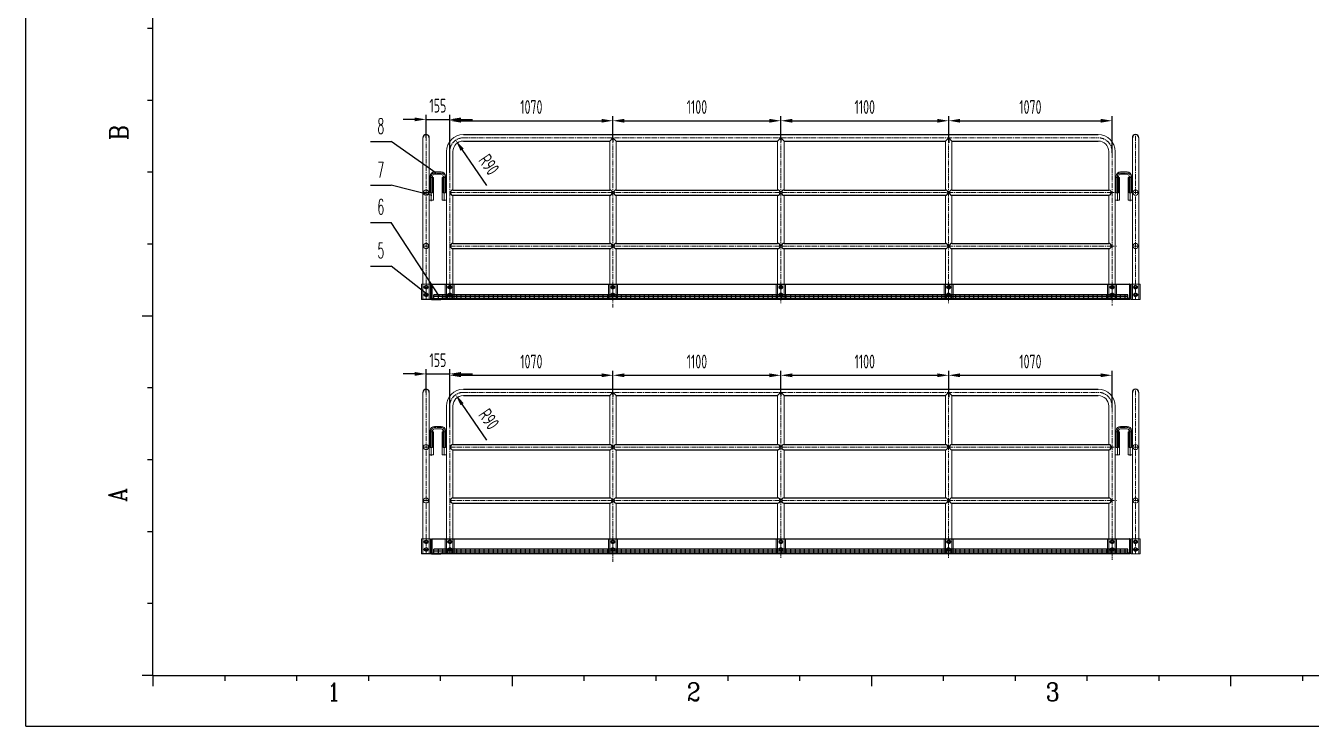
# Model space of a CAD drawing. Header units: millimetres. Extents: x 94645 to 114445, y -44782 to -30782.
# Drawn here: x 94645 to 103070, y -44782 to -40192 of the extents above; entities that cross this region are included whole.
import ezdxf
from ezdxf.enums import TextEntityAlignment as Align

# ---------------------------------------------------------------- set-up
doc = ezdxf.new("R2010")
doc.units = ezdxf.units.MM
doc.linetypes.add('CENTER2', pattern=[1.125, 0.75, -0.125, 0.125, -0.125])
for name, color, linetype in [('2细线层', 4, 'Continuous'), ('DATA', 4, 'Continuous'), ('图框层', 7, 'Continuous')]:
    doc.layers.add(name, color=color, linetype=linetype)
for name, color, linetype, lineweight in [('ST_GL_CENTERLINE', 1, 'CENTER2', 0), ('ST_GL_WELDING SYMBOL', 6, 'Continuous', 13), ('ST_MA_EQUI', 7, 'Continuous', 15)]:
    doc.layers.add(name, color=color, linetype=linetype, lineweight=lineweight)
doc.styles.add('JEREH', font='isocp.shx', dxfattribs={"width": 0.7, "bigfont": 'hztxt.shx'})
doc.styles.add('ROMANC', font='romanc.shx', dxfattribs={"width": 0.75})
doc.styles.add('残雪', font='romans.shx', dxfattribs={"width": 0.5, "bigfont": 'hztxt.shx'})
doc.dimstyles.new('副本 JEREH-双', dxfattribs={"dimscale": 30, "dimtxt": 3, "dimasz": 2.5, "dimexe": 1, "dimexo": 0, "dimgap": 1.5, "dimtad": 1, "dimdec": 0, "dimzin": 0, "dimdsep": 46, "dimtxsty": 'JEREH', "dimcen": 2.5, "dimclrd": 130, "dimclre": 130, "dimclrt": 3, "dimadec": 0, "dimazin": 0, "dimtfac": 0.714286, "dimtdec": 0, "dimtmove": 0, "dimatfit": 3, "dimfxl": 1, "dimtzin": 0, "dimlwd": -1, "dimlwe": -1, "dimarcsym": 0})

# ---------------------------------------------------------------- blocks, each defined once
blk = doc.blocks.new('PC_PAPER_BLOCK')
at = {"layer": '2细线层'}
for p, q in [((-25, -10), (-25, 410)), ((0, 127.13), (-1.06, 127.13)), ((0, 113.01), (-1.06, 113.01)), ((0, 98.88), (-1.06, 98.88)), ((0, 84.76), (-1.06, 84.76)), ((0, 84.76), (-1.06, 84.76)), ((0, 70.63), (-2.12, 70.63)), ((0, 56.5), (-1.06, 56.5)), ((0, 42.38), (-1.06, 42.38)), ((0, 28.25), (-1.06, 28.25)), ((0, 14.13), (-1.06, 14.13)), ((-25, -10), (-25, 0)), ((0, 0), (-2.12, 0)), ((0, 0), (0, -2.12)), ((14.13, 0), (14.13, -1.06)), ((28.25, 0), (28.25, -1.06)), ((42.38, 0), (42.38, -1.06)), ((56.5, 0), (56.5, -1.06)), ((70.63, 0), (70.63, -2.12)), ((84.76, 0), (84.76, -1.06)), ((98.88, 0), (98.88, -1.06)), ((113.01, 0), (113.01, -1.06)), ((127.13, 0), (127.13, -1.06)), ((141.26, 0), (141.26, -2.12)), ((155.39, 0), (155.39, -1.06)), ((169.51, 0), (169.51, -1.06)), ((183.64, 0), (183.64, -1.06)), ((197.76, 0), (197.76, -1.06)), ((211.89, 0), (211.89, -2.12)), ((226.02, 0), (226.02, -1.06)), ((-25, -10), (0, -10)), ((-25, -10), (569, -10))]:
    blk.add_line(p, q, dxfattribs=at)
at = {"layer": '图框层'}
for q in [(0, 400), (559, 0)]:
    blk.add_line((0, 0), q, dxfattribs=at)
at = {"layer": '2细线层', "style": 'ROMANC', "width": 0.9}
for s, p in [('B', (-4.9, 105.16)), ('A', (-5.17, 34.09))]:
    blk.add_text(s, height=3.53, rotation=90, dxfattribs=at).set_placement(p)
for s, p in [('1', (34.21, -5.02)), ('2', (104.95, -5.02)), ('3', (175.52, -5.02))]:
    blk.add_text(s, height=3.53, dxfattribs=at).set_placement(p)
blk = doc.blocks.new('*D72')
at = {"color": 130, "ltscale": 10, "transparency": 16777216}
for p, q in [((97268.6, -42594.1), (97268.6, -42443.3)), ((97423.6, -42721.4), (97423.6, -42443.3)), ((97193.6, -42473.3), (97118.6, -42473.3)), ((97268.6, -42473.3), (97423.6, -42473.3)), ((97498.6, -42473.3), (97573.6, -42473.3))]:
    blk.add_line(p, q, dxfattribs=at)
for points in [[(97193.6, -42460.8), (97193.6, -42485.8), (97268.6, -42473.3)], [(97498.6, -42460.8), (97498.6, -42485.8), (97423.6, -42473.3)]]:
    blk.add_solid(points, dxfattribs=at)
at = {"layer": 'Defpoints', "color": 0, "ltscale": 10, "transparency": 16777216}
for p in [(97423.6, -42473.3), (97268.6, -42594.1), (97423.6, -42721.4)]:
    blk.add_point(p, dxfattribs=at)
at = {"color": 3, "ltscale": 10, "transparency": 16777216, "insert": (97346.1, -42383.3), "char_height": 90, "attachment_point": 5, "style": 'JEREH'}
blk.add_mtext('155', dxfattribs=at)
blk = doc.blocks.new('*D73')
at = {"color": 130, "ltscale": 10, "transparency": 16777216}
for p, q in [((97423.6, -42824.4), (97423.6, -42452.3)), ((98493.6, -42602.8), (98493.6, -42452.3)), ((97498.6, -42482.3), (98418.6, -42482.3))]:
    blk.add_line(p, q, dxfattribs=at)
for points in [[(97498.6, -42469.8), (97498.6, -42494.8), (97423.6, -42482.3)], [(98418.6, -42469.8), (98418.6, -42494.8), (98493.6, -42482.3)]]:
    blk.add_solid(points, dxfattribs=at)
at = {"layer": 'Defpoints', "color": 0, "ltscale": 10, "transparency": 16777216}
for p in [(98493.6, -42482.3), (98493.6, -42602.8), (97423.6, -42824.4)]:
    blk.add_point(p, dxfattribs=at)
at = {"color": 3, "ltscale": 10, "transparency": 16777216, "insert": (97958.6, -42392.3), "char_height": 90, "attachment_point": 5, "style": 'JEREH'}
blk.add_mtext('1070', dxfattribs=at)
blk = doc.blocks.new('*D74')
at = {"color": 130, "ltscale": 10, "transparency": 16777216}
for p, q in [((98493.6, -42607.5), (98493.6, -42452.3)), ((99593.6, -42607.5), (99593.6, -42452.3)), ((98568.6, -42482.3), (99518.6, -42482.3))]:
    blk.add_line(p, q, dxfattribs=at)
for points in [[(98568.6, -42469.8), (98568.6, -42494.8), (98493.6, -42482.3)], [(99518.6, -42469.8), (99518.6, -42494.8), (99593.6, -42482.3)]]:
    blk.add_solid(points, dxfattribs=at)
at = {"layer": 'Defpoints', "color": 0, "ltscale": 10, "transparency": 16777216}
for p in [(99593.6, -42482.3), (98493.6, -42607.5), (99593.6, -42607.5)]:
    blk.add_point(p, dxfattribs=at)
at = {"color": 3, "ltscale": 10, "transparency": 16777216, "insert": (99043.6, -42392.3), "char_height": 90, "attachment_point": 5, "style": 'JEREH'}
blk.add_mtext('1100', dxfattribs=at)
blk = doc.blocks.new('*D75')
at = {"color": 130, "ltscale": 10, "transparency": 16777216}
for p, q in [((99593.6, -42605.2), (99593.6, -42452.3)), ((100693.6, -42605.2), (100693.6, -42452.3)), ((99668.6, -42482.3), (100618.6, -42482.3))]:
    blk.add_line(p, q, dxfattribs=at)
for points in [[(99668.6, -42469.8), (99668.6, -42494.8), (99593.6, -42482.3)], [(100618.6, -42469.8), (100618.6, -42494.8), (100693.6, -42482.3)]]:
    blk.add_solid(points, dxfattribs=at)
at = {"layer": 'Defpoints', "color": 0, "ltscale": 10, "transparency": 16777216}
for p in [(100693.6, -42482.3), (99593.6, -42605.2), (100693.6, -42605.2)]:
    blk.add_point(p, dxfattribs=at)
at = {"color": 3, "ltscale": 10, "transparency": 16777216, "insert": (100143.6, -42392.3), "char_height": 90, "attachment_point": 5, "style": 'JEREH'}
blk.add_mtext('1100', dxfattribs=at)
blk = doc.blocks.new('*D76')
at = {"color": 130, "ltscale": 10, "transparency": 16777216}
for p, q in [((100693.9, -42594.1), (100693.9, -42452.3)), ((101764.2, -42693.1), (101764.2, -42452.3)), ((100768.9, -42482.3), (101689.2, -42482.3))]:
    blk.add_line(p, q, dxfattribs=at)
for points in [[(100768.9, -42469.8), (100768.9, -42494.8), (100693.9, -42482.3)], [(101689.2, -42469.8), (101689.2, -42494.8), (101764.2, -42482.3)]]:
    blk.add_solid(points, dxfattribs=at)
at = {"layer": 'Defpoints', "color": 0, "ltscale": 10, "transparency": 16777216}
for p in [(101764.2, -42482.3), (100693.9, -42594.1), (101764.2, -42693.1)]:
    blk.add_point(p, dxfattribs=at)
at = {"color": 3, "ltscale": 10, "transparency": 16777216, "insert": (101229, -42392.3), "char_height": 90, "attachment_point": 5, "style": 'JEREH'}
blk.add_mtext('1070', dxfattribs=at)
blk = doc.blocks.new('*D77')
at = {"color": 130, "ltscale": 10, "transparency": 16777216}
blk.add_line((97666.1, -42906.8), (97505.1, -42671.7), dxfattribs=at)
blk.add_solid([(97515.4, -42664.7), (97494.8, -42678.8), (97462.8, -42609.8)], dxfattribs=at)
at = {"layer": 'Defpoints', "color": 0, "ltscale": 10, "transparency": 16777216}
for p in [(97462.8, -42609.8), (97513.6, -42684.1)]:
    blk.add_point(p, dxfattribs=at)
at = {"color": 3, "ltscale": 10, "transparency": 16777216, "insert": (97681.1, -42769.4), "char_height": 90, "attachment_point": 5, "rotation": 304.40345, "style": 'JEREH'}
blk.add_mtext('R90', dxfattribs=at)
blk = doc.blocks.new('*U78')
at = {"color": 2}
blk.add_line((0, -25), (0, 0), dxfattribs=at)
blk = doc.blocks.new('*U79')
at = {"color": 0, "linetype": 'ByBlock', "lineweight": -2, "transparency": 16777216}
for p in [(97319.6, -43622.1), (97349.6, -43622.1), (97379.6, -43622.1), (97409.6, -43622.1), (97439.6, -43622.1), (97469.6, -43622.1), (97499.6, -43622.1), (97529.6, -43622.1), (97559.6, -43622.1), (97589.6, -43622.1), (97619.6, -43622.1), (97649.6, -43622.1), (97679.6, -43622.1), (97709.6, -43622.1), (97739.6, -43622.1), (97769.6, -43622.1), (97799.6, -43622.1), (97829.6, -43622.1), (97859.6, -43622.1), (97889.6, -43622.1), (97919.6, -43622.1), (97949.6, -43622.1), (97979.6, -43622.1), (98009.6, -43622.1), (98039.6, -43622.1), (98069.6, -43622.1), (98099.6, -43622.1), (98129.6, -43622.1), (98159.6, -43622.1), (98189.6, -43622.1), (98219.6, -43622.1), (98249.6, -43622.1), (98279.6, -43622.1), (98309.6, -43622.1), (98339.6, -43622.1), (98369.6, -43622.1), (98399.6, -43622.1), (98429.6, -43622.1), (98459.6, -43622.1), (98489.6, -43622.1), (98519.6, -43622.1), (98549.6, -43622.1), (98579.6, -43622.1), (98609.6, -43622.1), (98639.6, -43622.1), (98669.6, -43622.1), (98699.6, -43622.1), (98729.6, -43622.1), (98759.6, -43622.1), (98789.6, -43622.1), (98819.6, -43622.1), (98849.6, -43622.1), (98879.6, -43622.1), (98909.6, -43622.1), (98939.6, -43622.1), (98969.6, -43622.1), (98999.6, -43622.1), (99029.6, -43622.1), (99059.6, -43622.1), (99089.6, -43622.1), (99119.6, -43622.1), (99149.6, -43622.1), (99179.6, -43622.1), (99209.6, -43622.1), (99239.6, -43622.1), (99269.6, -43622.1), (99299.6, -43622.1), (99329.6, -43622.1), (99359.6, -43622.1), (99389.6, -43622.1), (99419.6, -43622.1), (99449.6, -43622.1), (99479.6, -43622.1), (99509.6, -43622.1), (99539.6, -43622.1), (99569.6, -43622.1), (99599.6, -43622.1), (99629.6, -43622.1), (99659.6, -43622.1), (99689.6, -43622.1), (99719.6, -43622.1), (99749.6, -43622.1), (99779.6, -43622.1), (99809.6, -43622.1), (99839.6, -43622.1), (99869.6, -43622.1), (99899.6, -43622.1), (99929.6, -43622.1), (99959.6, -43622.1), (99989.6, -43622.1), (100019.6, -43622.1), (100049.6, -43622.1), (100079.6, -43622.1), (100109.6, -43622.1), (100139.6, -43622.1), (100169.6, -43622.1), (100199.6, -43622.1), (100229.6, -43622.1), (100259.6, -43622.1), (100289.6, -43622.1), (100319.6, -43622.1), (100349.6, -43622.1), (100379.6, -43622.1), (100409.6, -43622.1), (100439.6, -43622.1), (100469.6, -43622.1), (100499.6, -43622.1), (100529.6, -43622.1), (100559.6, -43622.1), (100589.6, -43622.1), (100619.6, -43622.1), (100649.6, -43622.1), (100679.6, -43622.1), (100709.6, -43622.1), (100739.6, -43622.1), (100769.6, -43622.1), (100799.6, -43622.1), (100829.6, -43622.1), (100859.6, -43622.1), (100889.6, -43622.1), (100919.6, -43622.1), (100949.6, -43622.1), (100979.6, -43622.1), (101009.6, -43622.1), (101039.6, -43622.1), (101069.6, -43622.1), (101099.6, -43622.1), (101129.6, -43622.1), (101159.6, -43622.1), (101189.6, -43622.1), (101219.6, -43622.1), (101249.6, -43622.1), (101279.6, -43622.1), (101309.6, -43622.1), (101339.6, -43622.1), (101369.6, -43622.1), (101399.6, -43622.1), (101429.6, -43622.1), (101459.6, -43622.1), (101489.6, -43622.1), (101519.6, -43622.1), (101549.6, -43622.1), (101579.6, -43622.1), (101609.6, -43622.1), (101639.6, -43622.1), (101669.6, -43622.1), (101699.6, -43622.1), (101729.6, -43622.1), (101759.6, -43622.1), (101789.6, -43622.1), (101819.6, -43622.1), (101849.6, -43622.1)]:
    blk.add_blockref('*U78', p, dxfattribs=at)
blk = doc.blocks.new('*D84')
at = {"color": 130, "ltscale": 10, "transparency": 16777216}
for p, q in [((97268.6, -40926.5), (97268.6, -40775.7)), ((97423.6, -41053.8), (97423.6, -40775.7)), ((97193.6, -40805.7), (97118.6, -40805.7)), ((97268.6, -40805.7), (97423.6, -40805.7)), ((97498.6, -40805.7), (97573.6, -40805.7))]:
    blk.add_line(p, q, dxfattribs=at)
for points in [[(97193.6, -40793.2), (97193.6, -40818.2), (97268.6, -40805.7)], [(97498.6, -40793.2), (97498.6, -40818.2), (97423.6, -40805.7)]]:
    blk.add_solid(points, dxfattribs=at)
at = {"layer": 'Defpoints', "color": 0, "ltscale": 10, "transparency": 16777216}
for p in [(97423.6, -40805.7), (97268.6, -40926.5), (97423.6, -41053.8)]:
    blk.add_point(p, dxfattribs=at)
at = {"color": 3, "ltscale": 10, "transparency": 16777216, "insert": (97346.1, -40715.7), "char_height": 90, "attachment_point": 5, "style": 'JEREH'}
blk.add_mtext('155', dxfattribs=at)
blk = doc.blocks.new('*D85')
at = {"color": 130, "ltscale": 10, "transparency": 16777216}
for p, q in [((97423.6, -41156.8), (97423.6, -40784.7)), ((97498.6, -40814.7), (98418.6, -40814.7)), ((98493.6, -40935.2), (98493.6, -40784.7))]:
    blk.add_line(p, q, dxfattribs=at)
for points in [[(97498.6, -40802.2), (97498.6, -40827.2), (97423.6, -40814.7)], [(98418.6, -40802.2), (98418.6, -40827.2), (98493.6, -40814.7)]]:
    blk.add_solid(points, dxfattribs=at)
at = {"layer": 'Defpoints', "color": 0, "ltscale": 10, "transparency": 16777216}
for p in [(98493.6, -40814.7), (98493.6, -40935.2), (97423.6, -41156.8)]:
    blk.add_point(p, dxfattribs=at)
at = {"color": 3, "ltscale": 10, "transparency": 16777216, "insert": (97958.6, -40724.7), "char_height": 90, "attachment_point": 5, "style": 'JEREH'}
blk.add_mtext('1070', dxfattribs=at)
blk = doc.blocks.new('*D86')
at = {"color": 130, "ltscale": 10, "transparency": 16777216}
for p, q in [((98493.6, -40939.9), (98493.6, -40784.7)), ((98568.6, -40814.7), (99518.6, -40814.7)), ((99593.6, -40939.9), (99593.6, -40784.7))]:
    blk.add_line(p, q, dxfattribs=at)
for points in [[(98568.6, -40802.2), (98568.6, -40827.2), (98493.6, -40814.7)], [(99518.6, -40802.2), (99518.6, -40827.2), (99593.6, -40814.7)]]:
    blk.add_solid(points, dxfattribs=at)
at = {"layer": 'Defpoints', "color": 0, "ltscale": 10, "transparency": 16777216}
for p in [(99593.6, -40814.7), (98493.6, -40939.9), (99593.6, -40939.9)]:
    blk.add_point(p, dxfattribs=at)
at = {"color": 3, "ltscale": 10, "transparency": 16777216, "insert": (99043.6, -40724.7), "char_height": 90, "attachment_point": 5, "style": 'JEREH'}
blk.add_mtext('1100', dxfattribs=at)
blk = doc.blocks.new('*D87')
at = {"color": 130, "ltscale": 10, "transparency": 16777216}
for p, q in [((99593.6, -40937.6), (99593.6, -40784.7)), ((99668.6, -40814.7), (100618.6, -40814.7)), ((100693.6, -40937.6), (100693.6, -40784.7))]:
    blk.add_line(p, q, dxfattribs=at)
for points in [[(99668.6, -40802.2), (99668.6, -40827.2), (99593.6, -40814.7)], [(100618.6, -40802.2), (100618.6, -40827.2), (100693.6, -40814.7)]]:
    blk.add_solid(points, dxfattribs=at)
at = {"layer": 'Defpoints', "color": 0, "ltscale": 10, "transparency": 16777216}
for p in [(100693.6, -40814.7), (99593.6, -40937.6), (100693.6, -40937.6)]:
    blk.add_point(p, dxfattribs=at)
at = {"color": 3, "ltscale": 10, "transparency": 16777216, "insert": (100143.6, -40724.7), "char_height": 90, "attachment_point": 5, "style": 'JEREH'}
blk.add_mtext('1100', dxfattribs=at)
blk = doc.blocks.new('*D83')
at = {"color": 130, "ltscale": 10, "transparency": 16777216}
for p, q in [((100693.9, -40926.5), (100693.9, -40784.7)), ((100768.9, -40814.7), (101689.2, -40814.7)), ((101764.2, -41025.5), (101764.2, -40784.7))]:
    blk.add_line(p, q, dxfattribs=at)
for points in [[(100768.9, -40802.2), (100768.9, -40827.2), (100693.9, -40814.7)], [(101689.2, -40802.2), (101689.2, -40827.2), (101764.2, -40814.7)]]:
    blk.add_solid(points, dxfattribs=at)
at = {"layer": 'Defpoints', "color": 0, "ltscale": 10, "transparency": 16777216}
for p in [(101764.2, -40814.7), (100693.9, -40926.5), (101764.2, -41025.5)]:
    blk.add_point(p, dxfattribs=at)
at = {"color": 3, "ltscale": 10, "transparency": 16777216, "insert": (101229, -40724.7), "char_height": 90, "attachment_point": 5, "style": 'JEREH'}
blk.add_mtext('1070', dxfattribs=at)
blk = doc.blocks.new('*D88')
at = {"color": 130, "ltscale": 10, "transparency": 16777216}
blk.add_line((97666.1, -41239.3), (97505.1, -41004.1), dxfattribs=at)
blk.add_solid([(97515.4, -40997.1), (97494.8, -41011.2), (97462.8, -40942.3)], dxfattribs=at)
at = {"layer": 'Defpoints', "color": 0, "ltscale": 10, "transparency": 16777216}
for p in [(97462.8, -40942.3), (97513.6, -41016.5)]:
    blk.add_point(p, dxfattribs=at)
at = {"color": 3, "ltscale": 10, "transparency": 16777216, "insert": (97681.1, -41101.8), "char_height": 90, "attachment_point": 5, "rotation": 304.40345, "style": 'JEREH'}
blk.add_mtext('R90', dxfattribs=at)
blk = doc.blocks.new('*U80')
at = {"color": 2}
blk.add_line((0, -25), (0, 0), dxfattribs=at)
blk = doc.blocks.new('*U82')
at = {"color": 0, "linetype": 'ByBlock', "lineweight": -2, "transparency": 16777216}
for p in [(97319.6, -41954.5), (97349.6, -41954.5), (97379.6, -41954.5), (97409.6, -41954.5), (97439.6, -41954.5), (97469.6, -41954.5), (97499.6, -41954.5), (97529.6, -41954.5), (97559.6, -41954.5), (97589.6, -41954.5), (97619.6, -41954.5), (97649.6, -41954.5), (97679.6, -41954.5), (97709.6, -41954.5), (97739.6, -41954.5), (97769.6, -41954.5), (97799.6, -41954.5), (97829.6, -41954.5), (97859.6, -41954.5), (97889.6, -41954.5), (97919.6, -41954.5), (97949.6, -41954.5), (97979.6, -41954.5), (98009.6, -41954.5), (98039.6, -41954.5), (98069.6, -41954.5), (98099.6, -41954.5), (98129.6, -41954.5), (98159.6, -41954.5), (98189.6, -41954.5), (98219.6, -41954.5), (98249.6, -41954.5), (98279.6, -41954.5), (98309.6, -41954.5), (98339.6, -41954.5), (98369.6, -41954.5), (98399.6, -41954.5), (98429.6, -41954.5), (98459.6, -41954.5), (98489.6, -41954.5), (98519.6, -41954.5), (98549.6, -41954.5), (98579.6, -41954.5), (98609.6, -41954.5), (98639.6, -41954.5), (98669.6, -41954.5), (98699.6, -41954.5), (98729.6, -41954.5), (98759.6, -41954.5), (98789.6, -41954.5), (98819.6, -41954.5), (98849.6, -41954.5), (98879.6, -41954.5), (98909.6, -41954.5), (98939.6, -41954.5), (98969.6, -41954.5), (98999.6, -41954.5), (99029.6, -41954.5), (99059.6, -41954.5), (99089.6, -41954.5), (99119.6, -41954.5), (99149.6, -41954.5), (99179.6, -41954.5), (99209.6, -41954.5), (99239.6, -41954.5), (99269.6, -41954.5), (99299.6, -41954.5), (99329.6, -41954.5), (99359.6, -41954.5), (99389.6, -41954.5), (99419.6, -41954.5), (99449.6, -41954.5), (99479.6, -41954.5), (99509.6, -41954.5), (99539.6, -41954.5), (99569.6, -41954.5), (99599.6, -41954.5), (99629.6, -41954.5), (99659.6, -41954.5), (99689.6, -41954.5), (99719.6, -41954.5), (99749.6, -41954.5), (99779.6, -41954.5), (99809.6, -41954.5), (99839.6, -41954.5), (99869.6, -41954.5), (99899.6, -41954.5), (99929.6, -41954.5), (99959.6, -41954.5), (99989.6, -41954.5), (100019.6, -41954.5), (100049.6, -41954.5), (100079.6, -41954.5), (100109.6, -41954.5), (100139.6, -41954.5), (100169.6, -41954.5), (100199.6, -41954.5), (100229.6, -41954.5), (100259.6, -41954.5), (100289.6, -41954.5), (100319.6, -41954.5), (100349.6, -41954.5), (100379.6, -41954.5), (100409.6, -41954.5), (100439.6, -41954.5), (100469.6, -41954.5), (100499.6, -41954.5), (100529.6, -41954.5), (100559.6, -41954.5), (100589.6, -41954.5), (100619.6, -41954.5), (100649.6, -41954.5), (100679.6, -41954.5), (100709.6, -41954.5), (100739.6, -41954.5), (100769.6, -41954.5), (100799.6, -41954.5), (100829.6, -41954.5), (100859.6, -41954.5), (100889.6, -41954.5), (100919.6, -41954.5), (100949.6, -41954.5), (100979.6, -41954.5), (101009.6, -41954.5), (101039.6, -41954.5), (101069.6, -41954.5), (101099.6, -41954.5), (101129.6, -41954.5), (101159.6, -41954.5), (101189.6, -41954.5), (101219.6, -41954.5), (101249.6, -41954.5), (101279.6, -41954.5), (101309.6, -41954.5), (101339.6, -41954.5), (101369.6, -41954.5), (101399.6, -41954.5), (101429.6, -41954.5), (101459.6, -41954.5), (101489.6, -41954.5), (101519.6, -41954.5), (101549.6, -41954.5), (101579.6, -41954.5), (101609.6, -41954.5), (101639.6, -41954.5), (101669.6, -41954.5), (101699.6, -41954.5), (101729.6, -41954.5), (101759.6, -41954.5), (101789.6, -41954.5), (101819.6, -41954.5), (101849.6, -41954.5)]:
    blk.add_blockref('*U80', p, dxfattribs=at)

msp = doc.modelspace()

# ---------------------------------------------------------------- linework, layer by layer
for p, q in [((97513.3, -40905.5), (101673.7, -40905.5)), ((98493.6, -40926.2), (98472.3, -40947.5)), ((98493.6, -40926.2), (98514.9, -40947.5)), ((99593.6, -40926.2), (99572.3, -40947.5)), ((99593.6, -40926.2), (99614.9, -40947.5)), ((100693.6, -40926.2), (100672.3, -40947.5)), ((100693.6, -40926.2), (100714.9, -40947.5)), ((97513.6, -40947.5), (98472.3, -40947.5)), ((98472.3, -40947.5), (98472.4, -40947.5)), ((98514.9, -40947.5), (99572.3, -40947.5)), ((99572.3, -40947.5), (99572.4, -40947.5)), ((99614.9, -40947.5), (100672.3, -40947.5)), ((100672.3, -40947.5), (100672.4, -40947.5)), ((100714.9, -40947.5), (101673.7, -40947.5)), ((97444.9, -41268.5), (98472.3, -41268.5)), ((98514.9, -41268.5), (99572.3, -41268.5)), ((99614.9, -41268.5), (100672.3, -41268.5)), ((100714.9, -41268.5), (101742.7, -41268.5)), ((97444.9, -41302.5), (98472.3, -41302.5)), ((98514.9, -41302.5), (99572.3, -41302.5)), ((99614.9, -41302.5), (100672.3, -41302.5)), ((100714.9, -41302.5), (101742.7, -41302.5)), ((97444.9, -41618.5), (98472.3, -41618.5)), ((98514.9, -41618.5), (99572.3, -41618.5)), ((99614.9, -41618.5), (100672.3, -41618.5)), ((100714.9, -41618.5), (101742.7, -41618.5)), ((97444.9, -41652.5), (98472.3, -41652.5)), ((98514.9, -41652.5), (99572.3, -41652.5)), ((99614.9, -41652.5), (100672.3, -41652.5)), ((100714.9, -41652.5), (101742.7, -41652.5)), ((97303.6, -41885.5), (97309.6, -41885.5)), ((97309.6, -41885.5), (101877.6, -41885.5)), ((101883.6, -41885.5), (101877.6, -41885.5)), ((101883.6, -41985.5), (97238.6, -41985.5)), ((97303.6, -41985.5), (97366.6, -41985.5)), ((97309.6, -41979.5), (97366.6, -41979.5)), ((101877.6, -41979.5), (97366.6, -41979.5)), ((97513.3, -42573.1), (101673.7, -42573.1)), ((97513.6, -42615.1), (98472.3, -42615.1)), ((98493.6, -42593.8), (98472.3, -42615.1)), ((98472.3, -42615.1), (98472.4, -42615.1)), ((98493.6, -42593.8), (98514.9, -42615.1)), ((98514.9, -42615.1), (99572.3, -42615.1)), ((99593.6, -42593.8), (99572.3, -42615.1)), ((99572.3, -42615.1), (99572.4, -42615.1)), ((99593.6, -42593.8), (99614.9, -42615.1)), ((99614.9, -42615.1), (100672.3, -42615.1)), ((100693.6, -42593.8), (100672.3, -42615.1)), ((100672.3, -42615.1), (100672.4, -42615.1)), ((100693.6, -42593.8), (100714.9, -42615.1)), ((100714.9, -42615.1), (101673.7, -42615.1)), ((97444.9, -42936.1), (98472.3, -42936.1)), ((98514.9, -42936.1), (99572.3, -42936.1)), ((99614.9, -42936.1), (100672.3, -42936.1)), ((100714.9, -42936.1), (101742.7, -42936.1)), ((97444.9, -42970.1), (98472.3, -42970.1)), ((98514.9, -42970.1), (99572.3, -42970.1)), ((99614.9, -42970.1), (100672.3, -42970.1)), ((100714.9, -42970.1), (101742.7, -42970.1)), ((97444.9, -43286.1), (98472.3, -43286.1)), ((98514.9, -43286.1), (99572.3, -43286.1)), ((99614.9, -43286.1), (100672.3, -43286.1)), ((100714.9, -43286.1), (101742.7, -43286.1)), ((97444.9, -43320.1), (98472.3, -43320.1)), ((98514.9, -43320.1), (99572.3, -43320.1)), ((99614.9, -43320.1), (100672.3, -43320.1)), ((100714.9, -43320.1), (101742.7, -43320.1)), ((97303.6, -43553.1), (97309.6, -43553.1)), ((97309.6, -43553.1), (101877.6, -43553.1)), ((101883.6, -43553.1), (101877.6, -43553.1)), ((101883.6, -43653.1), (97238.6, -43653.1)), ((97303.6, -43653.1), (97366.6, -43653.1)), ((97309.6, -43647.1), (97366.6, -43647.1)), ((101877.6, -43647.1), (97366.6, -43647.1))]:
    msp.add_line(p, q)
at = {"color": 4, "ltscale": 10}
for p, q in [((98493.6, -40935.2), (98493.6, -40953.9)), ((99593.6, -40935.2), (99593.6, -40949.6)), ((100693.6, -40935.2), (100693.6, -40958.9)), ((98493.6, -42602.8), (98493.6, -42621.5)), ((99593.6, -42602.8), (99593.6, -42617.2)), ((100693.6, -42602.8), (100693.6, -42626.5))]:
    msp.add_line(p, q, dxfattribs=at)
at = {"color": 2}
for p, q in [((101867.6, -41954.5), (97319.6, -41954.5)), ((101867.6, -41979.5), (101867.6, -41954.5)), ((101867.6, -41967), (97319.6, -41967)), ((101867.6, -43622.1), (97319.6, -43622.1)), ((101867.6, -43634.6), (97319.6, -43634.6)), ((101867.6, -43647.1), (101867.6, -43622.1))]:
    msp.add_line(p, q, dxfattribs=at)
for centre, radius, start, end in [((97268.6, -40926.5), 21.3, 0, 180), ((101918.6, -40926.5), 21.3, 0, 180), ((97444.9, -41285.5), 17, 90, 270), ((98472.3, -41285.5), 17, 270, 90), ((98514.9, -41285.5), 17, 90, 270), ((99572.3, -41285.5), 17, 270, 90), ((99614.9, -41285.5), 17, 90, 270), ((100672.3, -41285.5), 17, 270, 90), ((100714.9, -41285.5), 17, 90, 270), ((101742.7, -41285.5), 17, 269.99947, 90), ((97444.9, -41635.5), 17, 90, 270), ((98472.3, -41635.5), 17, 270, 90), ((98514.9, -41635.5), 17, 90, 270), ((99572.3, -41635.5), 17, 270, 90), ((99614.9, -41635.5), 17, 90, 270), ((100672.3, -41635.5), 17, 270, 90), ((100714.9, -41635.5), 17, 90, 270), ((101742.7, -41635.5), 17, 270, 90), ((97268.6, -42594.1), 21.3, 0, 180), ((101918.6, -42594.1), 21.3, 0, 180), ((97444.9, -42953.1), 17, 90, 270), ((98472.3, -42953.1), 17, 270, 90), ((98514.9, -42953.1), 17, 90, 270), ((99572.3, -42953.1), 17, 270, 90), ((99614.9, -42953.1), 17, 90, 270), ((100672.3, -42953.1), 17, 270, 90), ((100714.9, -42953.1), 17, 90, 270), ((101742.7, -42953.1), 17, 269.99947, 90), ((97444.9, -43303.1), 17, 90, 270), ((98472.3, -43303.1), 17, 270, 90), ((98514.9, -43303.1), 17, 90, 270), ((99572.3, -43303.1), 17, 270, 90), ((99614.9, -43303.1), 17, 90, 270), ((100672.3, -43303.1), 17, 270, 90), ((100714.9, -43303.1), 17, 90, 270), ((101742.7, -43303.1), 17, 270, 90)]:
    msp.add_arc(centre, radius, start, end)
at = {"layer": '2细线层', "ltscale": 5}
for p, q in [((96905, -40950.8), (97039.2, -40950.8)), ((96905, -41237.3), (97039.2, -41237.3)), ((96905, -41480.4), (97039.2, -41480.4)), ((96905, -41766.9), (97039.2, -41766.9))]:
    msp.add_line(p, q, dxfattribs=at)
at = {"layer": 'DATA', "color": 1}
for p, q in [((97334.9, -41157.5), (97039.2, -40950.8)), ((97306.3, -41303.9), (97039.2, -41237.3)), ((97357.4, -41967), (97039.2, -41480.4)), ((97282.8, -41958.2), (97039.2, -41766.9))]:
    msp.add_line(p, q, dxfattribs=at)
at = {"layer": 'ST_GL_CENTERLINE', "ltscale": 44}
for p, q in [((97268.6, -40914.2), (97268.6, -41985.5)), ((97513.6, -40926.5), (101674.2, -40926.5)), ((98493.4, -40926.5), (98493.4, -42037.5)), ((99592.8, -40926.5), (99592.8, -42011.4)), ((100693.4, -40926.5), (100693.4, -42011.4)), ((101918.6, -40914.3), (101918.6, -41985.5)), ((97423.6, -41025.5), (97423.6, -41985.5)), ((101764.2, -41025.5), (101764.2, -42024.5)), ((97247.3, -41285.5), (97289.9, -41285.5)), ((97423.6, -41285.5), (101763.8, -41285.5)), ((101742.4, -41285.5), (101785.2, -41285.5)), ((101939.9, -41285.5), (101897.3, -41285.5)), ((97247.3, -41635.5), (97289.9, -41635.5)), ((97423.6, -41635.5), (101764.2, -41635.5)), ((101742.7, -41635.5), (101794, -41635.5)), ((101939.9, -41635.5), (101897.3, -41635.5)), ((97284.1, -41955.5), (97252.7, -41955.5)), ((97284.3, -41905.5), (97252.9, -41905.5)), ((97439.1, -41955.5), (97407.7, -41955.5)), ((97439.3, -41905.5), (97407.9, -41905.5)), ((98509.1, -41905.5), (98477.7, -41905.5)), ((99609.1, -41905.5), (99577.7, -41905.5)), ((100709.1, -41905.5), (100677.7, -41905.5)), ((101779.4, -41955.5), (101748.1, -41955.5)), ((101779.7, -41905.5), (101748.3, -41905.5)), ((101902.9, -41905.5), (101934.3, -41905.5)), ((101903.1, -41955.5), (101934.5, -41955.5)), ((97268.6, -42581.8), (97268.6, -43653.1)), ((97513.6, -42594.1), (101674.2, -42594.1)), ((98493.4, -42594.1), (98493.4, -43705.1)), ((99592.8, -42594.1), (99592.8, -43679)), ((100693.4, -42594.1), (100693.4, -43679)), ((101918.6, -42581.9), (101918.6, -43653.1)), ((97423.6, -42693.1), (97423.6, -43653.1)), ((101764.2, -42693.1), (101764.2, -43692.1)), ((97247.3, -42953.1), (97289.9, -42953.1)), ((97423.6, -42953.1), (101763.8, -42953.1)), ((101742.4, -42953.1), (101785.2, -42953.1)), ((101939.9, -42953.1), (101897.3, -42953.1)), ((97247.3, -43303.1), (97289.9, -43303.1)), ((97423.6, -43303.1), (101764.2, -43303.1)), ((101742.7, -43303.1), (101794, -43303.1)), ((101939.9, -43303.1), (101897.3, -43303.1)), ((97284.1, -43623.1), (97252.7, -43623.1)), ((97284.3, -43573.1), (97252.9, -43573.1)), ((97439.1, -43623.1), (97407.7, -43623.1)), ((97439.3, -43573.1), (97407.9, -43573.1)), ((98509.1, -43573.1), (98477.7, -43573.1)), ((99609.1, -43573.1), (99577.7, -43573.1)), ((100709.1, -43573.1), (100677.7, -43573.1)), ((101779.4, -43623.1), (101748.1, -43623.1)), ((101779.7, -43573.1), (101748.3, -43573.1)), ((101902.9, -43573.1), (101934.3, -43573.1)), ((101903.1, -43623.1), (101934.5, -43623.1))]:
    msp.add_line(p, q, dxfattribs=at)
at = {"layer": 'ST_GL_CENTERLINE', "ltscale": 3}
for p, q in [((97303.1, -41177.5), (97303.1, -41341.9)), ((97388.1, -41177.5), (97388.1, -41340.1)), ((101799.1, -41177.5), (101799.1, -41340.1)), ((101884.1, -41177.5), (101884.1, -41341.9)), ((97303.1, -42845.1), (97303.1, -43009.4)), ((97388.1, -42845.1), (97388.1, -43007.7)), ((101799.1, -42845.1), (101799.1, -43007.7)), ((101884.1, -42845.1), (101884.1, -43009.5))]:
    msp.add_line(p, q, dxfattribs=at)
at = {"layer": 'ST_GL_CENTERLINE', "ltscale": 2}
for p, q in [((97323.1, -41157.5), (97368.1, -41157.5)), ((101864.1, -41157.5), (101819.1, -41157.5)), ((97323.1, -42825.1), (97368.1, -42825.1)), ((101864.1, -42825.1), (101819.1, -42825.1))]:
    msp.add_line(p, q, dxfattribs=at)
at = {"layer": 'ST_GL_CENTERLINE', "ltscale": 44}
for centre, start, end in [((97513.6, -41016.5), 90, 180), ((101674.2, -41016.5), 0, 90), ((97513.6, -42684.1), 90, 180), ((101674.2, -42684.1), 0, 90)]:
    msp.add_arc(centre, 90, start, end, dxfattribs=at)
at = {"layer": 'ST_GL_CENTERLINE'}
for centre, start, end in [((97323.1, -41177.5), 90, 180), ((97368.1, -41177.5), 0, 90), ((101819.1, -41177.5), 90, 180), ((101864.1, -41177.5), 0, 90), ((97323.1, -42845.1), 90, 180), ((97368.1, -42845.1), 0, 90), ((101819.1, -42845.1), 90, 180), ((101864.1, -42845.1), 0, 90)]:
    msp.add_arc(centre, 20, start, end, dxfattribs=at)
at = {"layer": 'ST_GL_WELDING SYMBOL', "ltscale": 2}
for p, q in [((97295.1, -41185.5), (97295.1, -41287.5)), ((97311.1, -41287.5), (97311.1, -41185.5)), ((97380.1, -41287.5), (97380.1, -41185.5)), ((97396.1, -41185.5), (97396.1, -41287.5)), ((101791.1, -41185.5), (101791.1, -41287.5)), ((101807.1, -41287.5), (101807.1, -41185.5)), ((101876.1, -41287.5), (101876.1, -41185.5)), ((101892.1, -41185.5), (101892.1, -41287.5)), ((97295.1, -42853.1), (97295.1, -42955.1)), ((97311.1, -42955.1), (97311.1, -42853.1)), ((97380.1, -42955.1), (97380.1, -42853.1)), ((97396.1, -42853.1), (97396.1, -42955.1)), ((101791.1, -42853.1), (101791.1, -42955.1)), ((101807.1, -42955.1), (101807.1, -42853.1)), ((101876.1, -42955.1), (101876.1, -42853.1)), ((101892.1, -42853.1), (101892.1, -42955.1))]:
    msp.add_line(p, q, dxfattribs=at)
at = {"layer": 'ST_GL_WELDING SYMBOL'}
for p, q in [((97295.1, -41287.5), (97311.1, -41287.5)), ((97396.1, -41287.5), (97380.1, -41287.5)), ((101791.1, -41287.5), (101807.1, -41287.5)), ((101892.1, -41287.5), (101876.1, -41287.5)), ((97295.1, -42955.1), (97311.1, -42955.1)), ((97396.1, -42955.1), (97380.1, -42955.1)), ((101791.1, -42955.1), (101807.1, -42955.1)), ((101892.1, -42955.1), (101876.1, -42955.1))]:
    msp.add_line(p, q, dxfattribs=at)
at = {"layer": 'ST_GL_WELDING SYMBOL', "ltscale": 3}
for p, q in [((97247.3, -41885.5), (97247.3, -41985.5)), ((97289.9, -41885.5), (97289.9, -41985.5)), ((97402.3, -41885.5), (97402.3, -41985.5)), ((97444.9, -41885.5), (97444.9, -41985.5)), ((98472.1, -41885.5), (98472.1, -41985.5)), ((98514.7, -41885.5), (98514.7, -41985.5)), ((99572.1, -41885.5), (99572.1, -41985.5)), ((99614.7, -41885.5), (99614.7, -41985.5)), ((100672.1, -41885.5), (100672.1, -41985.5)), ((100714.7, -41885.5), (100714.7, -41985.5)), ((101742.7, -41885.5), (101742.7, -41985.5)), ((101785.3, -41885.5), (101785.3, -41985.5)), ((101897.3, -41885.5), (101897.3, -41985.5)), ((101939.9, -41885.5), (101939.9, -41985.5)), ((97247.3, -43553.1), (97247.3, -43653.1)), ((97289.9, -43553.1), (97289.9, -43653.1)), ((97402.3, -43553.1), (97402.3, -43653.1)), ((97444.9, -43553.1), (97444.9, -43653.1)), ((98472.1, -43553.1), (98472.1, -43653.1)), ((98514.7, -43553.1), (98514.7, -43653.1)), ((99572.1, -43553.1), (99572.1, -43653.1)), ((99614.7, -43553.1), (99614.7, -43653.1)), ((100672.1, -43553.1), (100672.1, -43653.1)), ((100714.7, -43553.1), (100714.7, -43653.1)), ((101742.7, -43553.1), (101742.7, -43653.1)), ((101785.3, -43553.1), (101785.3, -43653.1)), ((101897.3, -43553.1), (101897.3, -43653.1)), ((101939.9, -43553.1), (101939.9, -43653.1))]:
    msp.add_line(p, q, dxfattribs=at)
for centre in [(97268.6, -41285.5), (101918.6, -41285.5), (97268.6, -41635.5), (101918.6, -41635.5), (97268.6, -42953.1), (101918.6, -42953.1), (97268.6, -43303.1), (101918.6, -43303.1)]:
    msp.add_circle(centre, 17, dxfattribs=at)
at = {"layer": 'ST_GL_WELDING SYMBOL'}
for centre in [(97268.6, -41955.5), (97268.8, -41905.5), (97423.6, -41955.5), (97423.8, -41905.5), (98493.4, -41955.5), (98493.6, -41905.5), (99593.4, -41955.5), (99593.6, -41905.5), (100693.4, -41955.5), (100693.6, -41905.5), (101764, -41955.5), (101764.2, -41905.5), (101918.4, -41905.5), (101918.6, -41955.5), (97268.6, -43623.1), (97268.8, -43573.1), (97423.6, -43623.1), (97423.8, -43573.1), (98493.4, -43623.1), (98493.6, -43573.1), (99593.4, -43623.1), (99593.6, -43573.1), (100693.4, -43623.1), (100693.6, -43573.1), (101764, -43623.1), (101764.2, -43573.1), (101918.4, -43573.1), (101918.6, -43623.1)]:
    msp.add_circle(centre, 9, dxfattribs=at)
at = {"layer": 'ST_MA_EQUI'}
for p, q in [((97247.3, -40926.5), (97247.3, -41885.5)), ((97289.9, -40926.5), (97289.9, -41285.5)), ((101897.3, -40926.5), (101897.3, -41285.5)), ((101939.8, -40926.5), (101939.9, -41885.5)), ((97402.3, -41016.5), (97402.3, -41885.5)), ((97444.6, -41016.5), (97444.9, -41268.5)), ((98472.3, -40947.5), (98472.3, -41268.5)), ((98514.9, -40947.5), (98514.9, -41268.5)), ((99572.3, -40947.5), (99572.3, -41268.5)), ((99614.9, -40947.5), (99614.9, -41268.5)), ((100672.3, -40947.5), (100672.3, -41268.5)), ((100714.9, -40947.5), (100714.9, -41268.5)), ((101742.7, -41017.1), (101742.7, -41268.5)), ((101785.2, -41016.4), (101785.2, -41885.5)), ((97295.1, -41177.5), (97295.1, -41185.5)), ((97311.1, -41185.5), (97311.1, -41177.5)), ((97323.1, -41149.5), (97368.1, -41149.5)), ((97323.1, -41165.5), (97368.1, -41165.5)), ((97380.1, -41185.5), (97380.1, -41177.5)), ((97396.1, -41177.5), (97396.1, -41185.5)), ((101791.1, -41177.5), (101791.1, -41185.5)), ((101807.1, -41185.5), (101807.1, -41177.5)), ((101864.1, -41149.5), (101819.1, -41149.5)), ((101864.1, -41165.5), (101819.1, -41165.5)), ((101876.1, -41185.5), (101876.1, -41177.5)), ((101892.1, -41177.5), (101892.1, -41185.5)), ((97289.9, -41285.5), (97289.9, -41635.5)), ((97444.9, -41302.5), (97444.9, -41618.5)), ((98472.3, -41302.5), (98472.3, -41618.5)), ((98514.9, -41302.5), (98514.9, -41618.5)), ((99572.3, -41302.5), (99572.3, -41618.5)), ((99614.9, -41302.5), (99614.9, -41618.5)), ((100672.3, -41302.5), (100672.3, -41618.5)), ((100714.9, -41302.5), (100714.9, -41618.5)), ((101742.7, -41302.5), (101742.7, -41618.5)), ((101897.3, -41285.5), (101897.3, -41635.5)), ((97289.9, -41635.5), (97289.9, -41885.5)), ((97444.9, -41652.5), (97444.9, -41885.5)), ((98472.3, -41652.5), (98472.3, -41885.5)), ((98514.9, -41652.5), (98514.9, -41885.5)), ((99572.3, -41652.5), (99572.3, -41885.5)), ((99614.9, -41652.5), (99614.9, -41885.5)), ((100672.3, -41652.5), (100672.3, -41885.5)), ((100714.9, -41652.5), (100714.9, -41885.5)), ((101742.7, -41652.5), (101742.7, -41885.5)), ((101897.3, -41635.5), (101897.3, -41885.5)), ((97238.6, -41885.5), (97238.6, -41985.5)), ((97298.6, -41885.5), (97238.6, -41885.5)), ((97298.6, -41985.5), (97298.6, -41885.5)), ((97303.6, -41985.5), (97303.6, -41885.5)), ((97309.6, -41979.5), (97309.6, -41885.5)), ((97393.6, -41885.5), (97393.6, -41985.5)), ((97453.6, -41885.5), (97393.6, -41885.5)), ((97453.6, -41985.5), (97453.6, -41885.5)), ((98523.4, -41885.5), (98463.4, -41885.5)), ((98463.4, -41885.5), (98463.4, -41985.5)), ((98523.4, -41985.5), (98523.4, -41885.5)), ((99623.4, -41885.5), (99563.4, -41885.5)), ((99563.4, -41885.5), (99563.4, -41985.5)), ((99623.4, -41985.5), (99623.4, -41885.5)), ((100723.4, -41885.5), (100663.4, -41885.5)), ((100663.4, -41885.5), (100663.4, -41985.5)), ((100723.4, -41985.5), (100723.4, -41885.5)), ((101734, -41885.5), (101734, -41985.5)), ((101794, -41885.5), (101734, -41885.5)), ((101794, -41985.5), (101794, -41885.5)), ((101877.6, -41979.5), (101877.6, -41885.5)), ((101883.6, -41985.5), (101883.6, -41885.5)), ((101888.6, -41885.5), (101948.6, -41885.5)), ((101888.6, -41985.5), (101888.6, -41885.5)), ((101948.6, -41885.5), (101948.6, -41985.5)), ((97366.6, -41985.5), (97366.6, -41979.5)), ((101888.6, -41985.5), (101948.6, -41985.5)), ((97247.3, -42594.1), (97247.3, -43553.1)), ((97289.9, -42594.1), (97289.9, -42953.1)), ((98472.3, -42615.1), (98472.3, -42936.1)), ((98514.9, -42615.1), (98514.9, -42936.1)), ((99572.3, -42615.1), (99572.3, -42936.1)), ((99614.9, -42615.1), (99614.9, -42936.1)), ((100672.3, -42615.1), (100672.3, -42936.1)), ((100714.9, -42615.1), (100714.9, -42936.1)), ((101897.3, -42594.1), (101897.3, -42953.1)), ((101939.8, -42594.1), (101939.9, -43553.1)), ((97402.3, -42684.1), (97402.3, -43553.1)), ((97444.6, -42684.1), (97444.9, -42936.1)), ((101742.7, -42684.7), (101742.7, -42936.1)), ((101785.2, -42684), (101785.2, -43553.1)), ((97295.1, -42845.1), (97295.1, -42853.1)), ((97311.1, -42853.1), (97311.1, -42845.1)), ((97323.1, -42817.1), (97368.1, -42817.1)), ((97323.1, -42833.1), (97368.1, -42833.1)), ((97380.1, -42853.1), (97380.1, -42845.1)), ((97396.1, -42845.1), (97396.1, -42853.1)), ((101791.1, -42845.1), (101791.1, -42853.1)), ((101807.1, -42853.1), (101807.1, -42845.1)), ((101864.1, -42817.1), (101819.1, -42817.1)), ((101864.1, -42833.1), (101819.1, -42833.1)), ((101876.1, -42853.1), (101876.1, -42845.1)), ((101892.1, -42845.1), (101892.1, -42853.1)), ((97289.9, -42953.1), (97289.9, -43303.1)), ((101897.3, -42953.1), (101897.3, -43303.1)), ((97444.9, -42970.1), (97444.9, -43286.1)), ((98472.3, -42970.1), (98472.3, -43286.1)), ((98514.9, -42970.1), (98514.9, -43286.1)), ((99572.3, -42970.1), (99572.3, -43286.1)), ((99614.9, -42970.1), (99614.9, -43286.1)), ((100672.3, -42970.1), (100672.3, -43286.1)), ((100714.9, -42970.1), (100714.9, -43286.1)), ((101742.7, -42970.1), (101742.7, -43286.1)), ((97289.9, -43303.1), (97289.9, -43553.1)), ((101897.3, -43303.1), (101897.3, -43553.1)), ((97444.9, -43320.1), (97444.9, -43553.1)), ((98472.3, -43320.1), (98472.3, -43553.1)), ((98514.9, -43320.1), (98514.9, -43553.1)), ((99572.3, -43320.1), (99572.3, -43553.1)), ((99614.9, -43320.1), (99614.9, -43553.1)), ((100672.3, -43320.1), (100672.3, -43553.1)), ((100714.9, -43320.1), (100714.9, -43553.1)), ((101742.7, -43320.1), (101742.7, -43553.1)), ((97238.6, -43553.1), (97238.6, -43653.1)), ((97298.6, -43553.1), (97238.6, -43553.1)), ((97298.6, -43653.1), (97298.6, -43553.1)), ((97303.6, -43653.1), (97303.6, -43553.1)), ((97309.6, -43647.1), (97309.6, -43553.1)), ((97393.6, -43553.1), (97393.6, -43653.1)), ((97453.6, -43553.1), (97393.6, -43553.1)), ((97453.6, -43653.1), (97453.6, -43553.1)), ((98523.4, -43553.1), (98463.4, -43553.1)), ((98463.4, -43553.1), (98463.4, -43653.1)), ((98523.4, -43653.1), (98523.4, -43553.1)), ((99623.4, -43553.1), (99563.4, -43553.1)), ((99563.4, -43553.1), (99563.4, -43653.1)), ((99623.4, -43653.1), (99623.4, -43553.1)), ((100723.4, -43553.1), (100663.4, -43553.1)), ((100663.4, -43553.1), (100663.4, -43653.1)), ((100723.4, -43653.1), (100723.4, -43553.1)), ((101734, -43553.1), (101734, -43653.1)), ((101794, -43553.1), (101734, -43553.1)), ((101794, -43653.1), (101794, -43553.1)), ((101877.6, -43647.1), (101877.6, -43553.1)), ((101883.6, -43653.1), (101883.6, -43553.1)), ((101888.6, -43553.1), (101948.6, -43553.1)), ((101888.6, -43653.1), (101888.6, -43553.1)), ((101948.6, -43553.1), (101948.6, -43653.1)), ((97366.6, -43653.1), (97366.6, -43647.1)), ((101888.6, -43653.1), (101948.6, -43653.1))]:
    msp.add_line(p, q, dxfattribs=at)
for points in [[(97289.9, -41185.5), (97316.9, -41185.5), (97316.9, -41335.5), (97289.9, -41335.5)], [(97402, -41185.5), (97374.9, -41185.5), (97374.9, -41335.5), (97402, -41335.5)], [(101785.2, -41185.5), (101812.3, -41185.5), (101812.3, -41335.5), (101785.2, -41335.5)], [(101897.3, -41185.5), (101870.3, -41185.5), (101870.3, -41335.5), (101897.3, -41335.5)], [(97256.9, -41948.8), (97256.9, -41962.3), (97268.6, -41969), (97280.3, -41962.3), (97280.3, -41948.8), (97268.6, -41942)], [(97257.1, -41898.8), (97257.1, -41912.3), (97268.8, -41919), (97280.5, -41912.3), (97280.5, -41898.8), (97268.8, -41892)], [(97411.9, -41948.8), (97411.9, -41962.3), (97423.6, -41969), (97435.3, -41962.3), (97435.3, -41948.8), (97423.6, -41942)], [(97412.1, -41898.8), (97412.1, -41912.3), (97423.8, -41919), (97435.5, -41912.3), (97435.5, -41898.8), (97423.8, -41892)], [(98481.7, -41948.8), (98481.7, -41962.3), (98493.4, -41969), (98505.1, -41962.3), (98505.1, -41948.8), (98493.4, -41942)], [(98481.9, -41898.8), (98481.9, -41912.3), (98493.6, -41919), (98505.3, -41912.3), (98505.3, -41898.8), (98493.6, -41892)], [(99581.7, -41948.8), (99581.7, -41962.3), (99593.4, -41969), (99605.1, -41962.3), (99605.1, -41948.8), (99593.4, -41942)], [(99581.9, -41898.8), (99581.9, -41912.3), (99593.6, -41919), (99605.3, -41912.3), (99605.3, -41898.8), (99593.6, -41892)], [(100681.7, -41948.8), (100681.7, -41962.3), (100693.4, -41969), (100705.1, -41962.3), (100705.1, -41948.8), (100693.4, -41942)], [(100681.9, -41898.8), (100681.9, -41912.3), (100693.6, -41919), (100705.3, -41912.3), (100705.3, -41898.8), (100693.6, -41892)], [(101752.3, -41948.8), (101752.3, -41962.3), (101764, -41969), (101775.7, -41962.3), (101775.7, -41948.8), (101764, -41942)], [(101752.5, -41898.8), (101752.5, -41912.3), (101764.2, -41919), (101775.9, -41912.3), (101775.9, -41898.8), (101764.2, -41892)], [(101930.1, -41898.8), (101930.1, -41912.3), (101918.4, -41919), (101906.7, -41912.3), (101906.7, -41898.8), (101918.4, -41892)], [(101930.3, -41948.8), (101930.3, -41962.3), (101918.6, -41969), (101906.9, -41962.3), (101906.9, -41948.8), (101918.6, -41942)], [(97289.9, -42853.1), (97316.9, -42853.1), (97316.9, -43003.1), (97289.9, -43003.1)], [(97402, -42853.1), (97374.9, -42853.1), (97374.9, -43003.1), (97402, -43003.1)], [(101785.2, -42853.1), (101812.3, -42853.1), (101812.3, -43003.1), (101785.2, -43003.1)], [(101897.3, -42853.1), (101870.3, -42853.1), (101870.3, -43003.1), (101897.3, -43003.1)], [(97256.9, -43616.3), (97256.9, -43629.8), (97268.6, -43636.6), (97280.3, -43629.8), (97280.3, -43616.3), (97268.6, -43609.6)], [(97257.1, -43566.3), (97257.1, -43579.8), (97268.8, -43586.6), (97280.5, -43579.8), (97280.5, -43566.3), (97268.8, -43559.6)], [(97411.9, -43616.3), (97411.9, -43629.8), (97423.6, -43636.6), (97435.3, -43629.8), (97435.3, -43616.3), (97423.6, -43609.6)], [(97412.1, -43566.3), (97412.1, -43579.8), (97423.8, -43586.6), (97435.5, -43579.8), (97435.5, -43566.3), (97423.8, -43559.6)], [(98481.7, -43616.3), (98481.7, -43629.8), (98493.4, -43636.6), (98505.1, -43629.8), (98505.1, -43616.3), (98493.4, -43609.6)], [(98481.9, -43566.3), (98481.9, -43579.8), (98493.6, -43586.6), (98505.3, -43579.8), (98505.3, -43566.3), (98493.6, -43559.6)], [(99581.7, -43616.3), (99581.7, -43629.8), (99593.4, -43636.6), (99605.1, -43629.8), (99605.1, -43616.3), (99593.4, -43609.6)], [(99581.9, -43566.3), (99581.9, -43579.8), (99593.6, -43586.6), (99605.3, -43579.8), (99605.3, -43566.3), (99593.6, -43559.6)], [(100681.7, -43616.3), (100681.7, -43629.8), (100693.4, -43636.6), (100705.1, -43629.8), (100705.1, -43616.3), (100693.4, -43609.6)], [(100681.9, -43566.3), (100681.9, -43579.8), (100693.6, -43586.6), (100705.3, -43579.8), (100705.3, -43566.3), (100693.6, -43559.6)], [(101752.3, -43616.3), (101752.3, -43629.8), (101764, -43636.6), (101775.7, -43629.8), (101775.7, -43616.3), (101764, -43609.6)], [(101752.5, -43566.3), (101752.5, -43579.8), (101764.2, -43586.6), (101775.9, -43579.8), (101775.9, -43566.3), (101764.2, -43559.6)], [(101930.1, -43566.4), (101930.1, -43579.9), (101918.4, -43586.6), (101906.7, -43579.9), (101906.7, -43566.4), (101918.4, -43559.6)], [(101930.3, -43616.4), (101930.3, -43629.9), (101918.6, -43636.6), (101906.9, -43629.9), (101906.9, -43616.4), (101918.6, -43609.6)]]:
    msp.add_lwpolyline(points, close=True, dxfattribs=at)
for centre, radius, start, end in [((97513.3, -41016.5), 111, 90, 180), ((101673.3, -41017.4), 111.9, 0.44786, 89.8145), ((97513.6, -41016.5), 69, 90, 180), ((101673.7, -41016.5), 69, 0, 90), ((97323.1, -41177.5), 28, 90, 180), ((97323.1, -41177.5), 12, 90, 180), ((97368.1, -41177.5), 28, 0, 90), ((97368.1, -41177.5), 12, 0, 90), ((101819.1, -41177.5), 28, 90, 180), ((101819.1, -41177.5), 12, 90, 180), ((101864.1, -41177.5), 28, 0, 90), ((101864.1, -41177.5), 12, 0, 90), ((97513.3, -42684.1), 111, 90, 180), ((97513.6, -42684.1), 69, 90, 180), ((101673.3, -42685), 111.9, 0.44786, 89.8145), ((101673.7, -42684.1), 69, 0, 90), ((97323.1, -42845.1), 28, 90, 180), ((97323.1, -42845.1), 12, 90, 180), ((97368.1, -42845.1), 28, 0, 90), ((97368.1, -42845.1), 12, 0, 90), ((101819.1, -42845.1), 28, 90, 180), ((101819.1, -42845.1), 12, 90, 180), ((101864.1, -42845.1), 28, 0, 90), ((101864.1, -42845.1), 12, 0, 90)]:
    msp.add_arc(centre, radius, start, end, dxfattribs=at)

# ---------------------------------------------------------------- block references
at = {"color": 4}
for name in ['*U82', '*U79']:
    msp.add_blockref(name, (0, 0), dxfattribs=at)
at = {"layer": '图框层', "xscale": 33.33333333333334, "yscale": 33.33333333333334, "zscale": 33.33333333333334}
msp.add_blockref('PC_PAPER_BLOCK', (95478.4, -44448.6), dxfattribs=at)

# ---------------------------------------------------------------- texts
at = {"layer": '2细线层', "ltscale": 5, "style": '残雪', "width": 0.5}
for s, p in [('8', (96971.6, -40849.4)), ('7', (96971.6, -41135.8)), ('6', (96971.6, -41379)), ('5', (96971.6, -41665.5))]:
    msp.add_text(s, height=100, dxfattribs=at).set_placement(p, align=Align.MIDDLE_CENTER)

# ---------------------------------------------------------------- dimensions: what is measured, and where the dimension line sits
at = {"color": 4, "ltscale": 10}
for base, p1, p2, picture, middle in [((97423.6, -40805.7), (97268.6, -40926.5), (97423.6, -41053.8), '*D84', (97346.1, -40805.7)), ((97423.6, -42473.3), (97268.6, -42594.1), (97423.6, -42721.4), '*D72', (97346.1, -42473.3))]:
    dim = msp.add_linear_dim(base=base, p1=p1, p2=p2, dimstyle='副本 JEREH-双', dxfattribs=at)
    dim.commit()
    dim.dimension.update_dxf_attribs({"geometry": picture, "text_midpoint": middle, "dimtype": 160})
for base, p1, p2, picture, middle in [((98493.6, -40814.7), (97423.6, -41156.8), (98493.6, -40935.2), '*D85', (97958.6, -40724.7)), ((99593.6, -40814.7), (98493.6, -40939.9), (99593.6, -40939.9), '*D86', (99043.6, -40724.7)), ((100693.6, -40814.7), (99593.6, -40937.6), (100693.6, -40937.6), '*D87', (100143.6, -40724.7)), ((101764.2, -40814.7), (100693.9, -40926.5), (101764.2, -41025.5), '*D83', (101229, -40724.7)), ((98493.6, -42482.3), (97423.6, -42824.4), (98493.6, -42602.8), '*D73', (97958.6, -42392.3)), ((99593.6, -42482.3), (98493.6, -42607.5), (99593.6, -42607.5), '*D74', (99043.6, -42392.3)), ((100693.6, -42482.3), (99593.6, -42605.2), (100693.6, -42605.2), '*D75', (100143.6, -42392.3)), ((101764.2, -42482.3), (100693.9, -42594.1), (101764.2, -42693.1), '*D76', (101229, -42392.3))]:
    dim = msp.add_linear_dim(base=base, p1=p1, p2=p2, dimstyle='副本 JEREH-双', dxfattribs=at)
    dim.commit()
    dim.dimension.update_dxf_attribs({"geometry": picture, "text_midpoint": middle})
for center, mpoint, picture, middle in [((97513.6, -41016.5), (97462.8, -40942.3), '*D88', (97606.8, -41152.6)), ((97513.6, -42684.1), (97462.8, -42609.8), '*D77', (97606.8, -42820.2))]:
    dim = msp.add_radius_dim(center=center, mpoint=mpoint, dimstyle='副本 JEREH-双', dxfattribs=at)
    dim.commit()
    dim.dimension.update_dxf_attribs({"geometry": picture, "text_midpoint": middle, "dimtype": 164})

doc.saveas('drawing.dxf')
